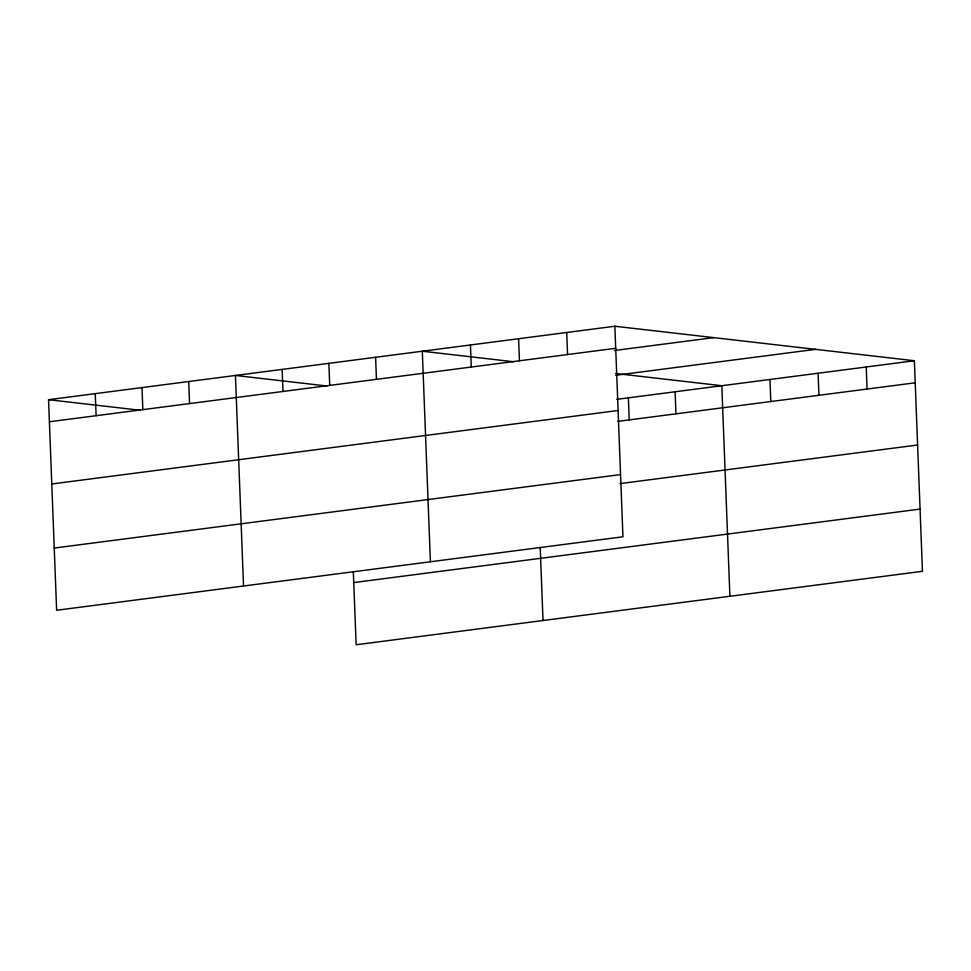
<?xml version="1.0" encoding="UTF-8"?>
<svg xmlns="http://www.w3.org/2000/svg" width="971" height="971" viewBox="0 0 971 971"><rect width="100%" height="100%" fill="white"/><g stroke="black" fill="none" stroke-linecap="round" stroke-linejoin="round"><path stroke-width="1.46" d="M614.861 326.244L622.945 536.793L56.634 610.261L48.55 399.7L614.861 326.244L914.366 360.739L922.45 571.3L356.139 644.756L353.347 572.125M49.4 421.766L615.711 348.298M614.412 350.507L713.697 337.629M615.675 375.279L815.531 349.354M616.694 399.36L914.366 360.739M51.791 483.971L618.102 410.502M617.544 421.414L915.204 382.805M54.255 548.057L620.554 474.588M619.935 483.619L917.595 445.009M353.747 582.564L920.059 509.095M513.659 361.746L422.312 351.223L430.408 561.772M615.602 373.483L721.817 385.718L729.901 596.279M326.778 385.985L235.431 375.461L243.527 586.011M48.55 399.7L139.897 410.223M866.229 366.989L867.067 389.055M818.092 373.228L818.941 395.294M769.954 379.479L770.804 401.533M675.1 391.786L675.937 413.84M628.371 397.843L629.22 419.909M566.724 332.483L567.574 354.549M540.228 547.887L543.02 620.518M518.587 338.733L519.436 360.787M470.45 344.972L471.299 367.038M375.595 357.279L376.445 379.333M328.878 363.336L329.727 385.402M282.148 369.405L282.998 391.459M188.714 381.518L189.563 403.584M141.997 387.587L142.834 409.641M95.267 393.643L96.117 415.709"/></g></svg>
